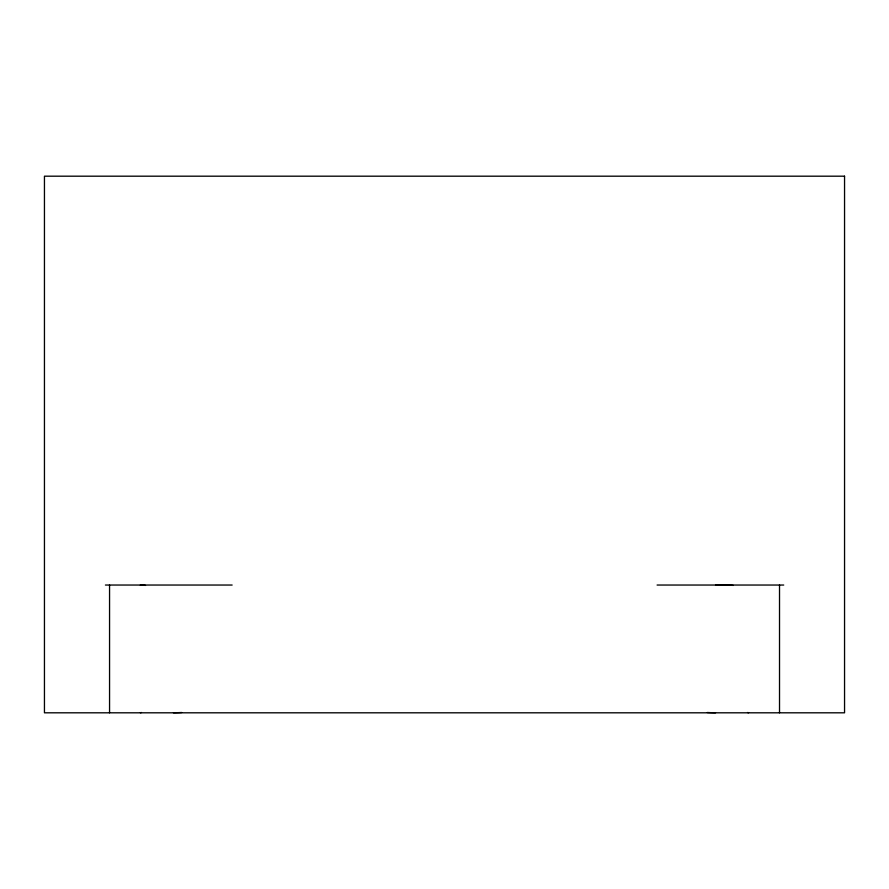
<?xml version="1.0" encoding="UTF-8"?>
<svg xmlns="http://www.w3.org/2000/svg" width="889" height="889" viewBox="0 0 889 889"><rect width="100%" height="100%" fill="white"/><g stroke="black" fill="none" stroke-linecap="round" stroke-linejoin="round"><path stroke-width="1.33" d="M105.424 585.04L232.14 585.04M657.093 585.04L783.72 585.04M779.52 585.04L779.52 712.811M109.558 585.04L109.558 712.811M181.7 712.511A33.371 4.001 -1.1 0 1 173.466 712.789M140.284 585.095A33.36 0.622 6.9 0 1 145.518 585.395M140.406 712.789A33.371 0.622 -6.9 0 1 141.451 712.511M715.534 585.095A33.36 4.001 -1.1 0 1 733.292 585.395M715.534 712.789A33.371 4.001 1.1 0 1 707.3 712.511M747.549 712.511A33.371 0.622 6.9 0 1 748.594 712.789M844.55 176.189L44.45 176.189L44.45 712.811L844.55 712.811L844.55 176.189"/></g></svg>
